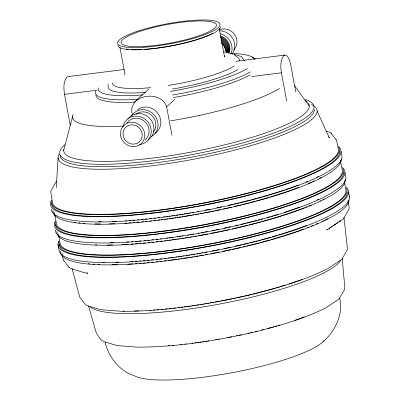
<?xml version="1.0" encoding="UTF-8"?>
<svg xmlns="http://www.w3.org/2000/svg" width="400" height="400" viewBox="0 0 400 400"><rect width="100%" height="100%" fill="white"/><g stroke="black" fill="none" stroke-linecap="round" stroke-linejoin="round"><path stroke-width="0.6" d="M58.105 157.725L56.28 187.58M63.685 150.44L72.495 116.9M108.025 84.3L108.17 86.94A69.405 13.48 -10.6 0 0 145.38 92.41M124.675 75.135L124.875 73.815L119.975 47.64M340.1 220.805L339.495 221.865L340.345 220.93L339.335 221.605M148.77 88.93C142.215 96.155 128.15 102.92 132.54 114.88M171.955 135.275L166.63 106.845L174.735 99.24M322.995 341.785C335.19 331.345 343.51 314.26 339.71 298.05M135.27 101.605C143.95 93.265 162.665 94.1 166.63 106.845M56.94 181.095L55.74 182.36L50.695 191.475L52.315 201.61A145.445 28.25 -10.6 0 0 195.825 204.43A145.445 28.25 -10.6 0 0 338.425 149.975L336.785 141.21L335.99 139.565M328.19 229.06L326.67 230.08L343.525 218.85L349.055 208.925L349.1 207.025L347.94 200.82M329.205 228.385L331.735 226.69M332.75 226.01L337.815 222.625M295.795 92L290.585 64.17C289.82 60.995 289.055 57.32 286.225 55.31L284.875 55.08L283.605 55.765C280.04 60.59 280.645 67.18 281.385 72.805L286.71 101.24M124.245 69.48L67.975 76.615L66.7 77.295C63.135 82.125 63.74 88.715 64.485 94.34L70.26 125.195M236.005 61.275L284.875 55.08M64.485 94.34L97.26 90.185M251.69 76.57L281.385 72.805M223.625 51.955L225.975 52.145M234.185 54.335L241.345 56.55L244.405 60.695M226.705 52.29L232.715 54.095M325.975 131.015L330.695 132.735L336.27 139.935M86.8 272.915L87.955 273.265L85.075 272.855L70.905 268.595L68.705 266.935M311.545 104.51L312.6 105.06A131.67 25.575 -10.6 0 1 196.495 158.695A131.67 25.575 -10.6 0 1 59.16 154.14M233.855 54.565L237.185 57.04A64.63 12.555 -10.6 0 1 239.24 60.92M251.985 56.915L255.355 59.065M62.04 253.59L63.105 259.125L64.02 260.805M328.625 136.99L329.355 137.945L317.12 110.975M224.11 55.92L224.805 56.835L224.335 55.86L219.21 28.47M63.725 260.42L68.99 267.31M331.015 133.055L331.285 133.415M294.35 85.415L309.275 106.115M88.51 305.925L96.02 332.07C97.925 335.78 100.335 340.13 104.355 341.78L117.21 345.58L136.985 347.15C176.02 347.145 214.755 340.935 252.77 332.475C277.535 326.295 302.32 319.475 325.315 308.18L339 299.06L344.59 289.41L344.81 287.165L342.195 258.26M72.015 268.315L79.72 297.155L85.59 304.885L86.925 305.575L100.635 309.655L121.96 311.355C164.59 311.35 206.885 304.565 248.405 295.33C275.445 288.58 302.51 281.13 327.625 268.8L341.83 259.31L347.255 249.865L347.38 248.33L343.96 217.34M105.055 342.245C108.595 357.08 119.55 371.285 134.51 375.8A99.195 19.265 -10.6 0 0 231.29 372.845A99.195 19.265 -10.6 0 0 324.07 340.69M341.01 151.37L341.985 156.58A147.73 28.695 -10.6 0 1 197.145 211.895A147.73 28.695 -10.6 0 1 51.38 209.03M344.945 172.405L345.92 177.615A147.73 28.695 -10.6 0 1 201.08 232.93A147.73 28.695 -10.6 0 1 55.315 230.065M348.62 192.04L349.595 197.25M340.335 160.19L342.36 171.01A145.445 28.25 -10.6 0 1 199.76 225.47A145.445 28.25 -10.6 0 1 56.25 222.645L54.34 212.43M344.27 181.215L346.035 190.64A145.445 28.25 -10.6 0 1 203.435 245.1A145.445 28.25 -10.6 0 1 59.925 242.28L58.38 234.03M52.895 210.37L53.09 211.41A146.48 28.45 -10.6 0 0 197.625 214.255A146.48 28.45 -10.6 0 0 341.245 159.405M56.835 231.405L57.03 232.45A146.48 28.45 -10.6 0 0 204.24 234.8A146.48 28.45 -10.6 0 0 345.065 179.39M60.51 251.04L60.705 252.08A146.48 28.45 -10.6 0 0 205.235 254.92A146.48 28.45 -10.6 0 0 348.855 200.075M58.015 244.49L58.99 249.7A147.73 28.695 -10.6 0 0 207.45 252.07A147.73 28.695 -10.6 0 0 349.48 196.185M220.43 26.745A52.08 10.115 -10.6 0 1 169.37 46.25A52.08 10.115 -10.6 0 1 117.98 45.24M247.48 68.44A79.59 15.46 -10.6 0 1 170.5 91.36M142.76 94.865A79.59 15.46 -10.6 0 1 98.27 87.815M230.535 53.53A79.59 15.46 -10.6 0 1 254.535 59.5M305.255 99.455A129.265 25.105 -10.6 0 1 192.025 154.6A129.265 25.105 -10.6 0 1 64.965 144.65M234.395 65.85A64.63 12.555 -10.6 0 1 168.045 85.48M150.77 87.65A64.63 12.555 -10.6 0 1 112.27 82.885M308.17 103.095A124.845 24.25 -10.6 0 1 192.62 151.795A124.845 24.25 -10.6 0 1 63.755 149.515M304.99 100.51A124.845 24.25 -10.6 0 1 307.335 102.18M338.775 147.215A146.48 28.45 -10.6 0 1 199.03 204.05A146.48 28.45 -10.6 0 1 51.44 200.36M338.385 146.415A147.73 28.695 -10.6 0 1 202.65 205.485A147.73 28.695 -10.6 0 1 51.055 200.85M342.95 168.75A146.48 28.45 -10.6 0 1 201.615 225.335A146.48 28.45 -10.6 0 1 55.38 221.395M342.32 167.45A147.73 28.695 -10.6 0 1 206.585 226.52A147.73 28.695 -10.6 0 1 54.995 221.885M346.39 187.885A146.48 28.45 -10.6 0 1 206.645 244.72A146.48 28.45 -10.6 0 1 59.055 241.025M346.485 187.535A147.73 28.695 -10.6 0 1 208.9 246.41A147.73 28.695 -10.6 0 1 58.665 241.515M314.395 109.49A129.265 25.105 -10.6 0 1 187.66 157.89A129.265 25.105 -10.6 0 1 60.115 155.385M339.785 151.59A146.48 28.45 -10.6 0 1 196.165 206.44A146.48 28.45 -10.6 0 1 51.63 203.6M343.72 172.63A146.48 28.45 -10.6 0 1 200.1 227.475A146.48 28.45 -10.6 0 1 55.565 224.635M347.395 192.26A146.48 28.45 -10.6 0 1 203.775 247.11A146.48 28.45 -10.6 0 1 59.24 244.27M340.665 260.475A129.4 25.135 -10.6 0 1 218.145 304.32A129.4 25.135 -10.6 0 1 90.015 306.895M238.03 69.45A69.405 13.48 -10.6 0 1 172.36 89.035M250.365 71.86A83.01 16.125 -10.6 0 1 172.435 95.03M138.175 99.245A83.01 16.125 -10.6 0 1 95.68 91.095M250.255 74.81A83.01 16.125 -10.6 0 1 173.535 97.535M134.97 102.085A83.01 16.125 -10.6 0 1 95.88 95.18M279.45 88.485A110.005 21.365 -10.6 0 1 170.605 120.815M122.875 126.13A110.005 21.365 -10.6 0 1 73.1 114.43M212.4 33.435A50.56 9.82 -10.6 0 1 156.53 48.17M155.91 48.245A50.56 9.82 -10.6 0 1 144.52 49.34M141.925 49.485A50.56 9.82 -10.6 0 1 131.48 49.515M128.405 49.27A50.56 9.82 -10.6 0 1 126.26 48.98M318.295 176.445A146.48 28.45 -10.6 0 1 316.755 177.195M307.73 181.265A146.48 28.45 -10.6 0 1 305.9 182.03M298.365 185.01A146.48 28.45 -10.6 0 1 285.635 189.56M284.46 189.955A146.48 28.45 -10.6 0 1 269.115 194.78M268.56 194.945A146.48 28.45 -10.6 0 1 263.46 196.425M262.305 196.755A146.48 28.45 -10.6 0 1 257.62 198.055M256.435 198.38A146.48 28.45 -10.6 0 1 251.635 199.66M250.425 199.98A146.48 28.45 -10.6 0 1 245.54 201.23M244.31 201.54A146.48 28.45 -10.6 0 1 240.61 202.455M239.375 202.755A146.48 28.45 -10.6 0 1 237.515 203.2M236.275 203.495A146.48 28.45 -10.6 0 1 234.415 203.935M233.23 204.21A146.48 28.45 -10.6 0 1 228.45 205.305M221.775 206.775A146.48 28.45 -10.6 0 1 216.865 207.815M210.075 209.195A146.48 28.45 -10.6 0 1 205.13 210.16M198.365 211.425A146.48 28.45 -10.6 0 1 197.14 211.65M193.46 212.305A146.48 28.45 -10.6 0 1 192.23 212.52M190.995 212.73A146.48 28.45 -10.6 0 1 189.765 212.94M188.53 213.15A146.48 28.45 -10.6 0 1 186.675 213.46M185.435 213.665A146.48 28.45 -10.6 0 1 184.2 213.865M182.965 214.065A146.48 28.45 -10.6 0 1 181.725 214.265M180.49 214.46A146.48 28.45 -10.6 0 1 179.255 214.655M178.02 214.845A146.48 28.45 -10.6 0 1 176.175 215.125M174.945 215.31A146.48 28.45 -10.6 0 1 173.715 215.49M172.49 215.67A146.48 28.45 -10.6 0 1 171.265 215.85M170.045 216.025A146.48 28.45 -10.6 0 1 168.83 216.195M167.615 216.365A146.48 28.45 -10.6 0 1 165.805 216.61M164.6 216.775A146.48 28.45 -10.6 0 1 163.4 216.935M159.835 217.395A146.48 28.45 -10.6 0 1 157.905 217.64M155.33 217.95A146.48 28.45 -10.6 0 1 154.045 218.105M151.48 218.4A146.48 28.45 -10.6 0 1 149.565 218.615M147.015 218.89A146.48 28.45 -10.6 0 1 145.115 219.09M143.225 219.28A146.48 28.45 -10.6 0 1 141.34 219.465M138.85 219.7A146.48 28.45 -10.6 0 1 137.615 219.81M134.545 220.075A146.48 28.45 -10.6 0 1 132.725 220.225M130.925 220.37A146.48 28.45 -10.6 0 1 129.135 220.505M126.78 220.67A146.48 28.45 -10.6 0 1 125.62 220.75M116.395 221.265A146.48 28.45 -10.6 0 1 112.51 221.42M101.405 221.64A146.48 28.45 -10.6 0 1 98.5 221.63M321.285 177.37A145.445 28.25 -10.6 0 1 319.395 178.35M314.275 180.845A145.445 28.25 -10.6 0 1 312.63 181.6M311.505 182.105A145.445 28.25 -10.6 0 1 308.025 183.625M298.645 187.405A145.445 28.25 -10.6 0 1 269.73 197.11M268.535 197.465A145.445 28.25 -10.6 0 1 256.5 200.875M255.315 201.195A145.445 28.25 -10.6 0 1 250.53 202.46M249.325 202.775A145.445 28.25 -10.6 0 1 242.625 204.465M241.4 204.77A145.445 28.25 -10.6 0 1 234.635 206.39M231.69 207.075A145.445 28.25 -10.6 0 1 223.295 208.95M220.26 209.6A145.445 28.25 -10.6 0 1 215.375 210.625M214.15 210.875A145.445 28.25 -10.6 0 1 211.695 211.37M210.465 211.615A145.445 28.25 -10.6 0 1 203.72 212.92M202.5 213.15A145.445 28.25 -10.6 0 1 200.055 213.605M198.84 213.83A145.445 28.25 -10.6 0 1 197.625 214.05M196.39 214.27A145.445 28.25 -10.6 0 1 195.15 214.49M193.91 214.71A145.445 28.25 -10.6 0 1 192.665 214.925M191.42 215.14A145.445 28.25 -10.6 0 1 184.56 216.285M183.31 216.485A145.445 28.25 -10.6 0 1 182.065 216.685M180.815 216.885A145.445 28.25 -10.6 0 1 177.08 217.46M175.84 217.645A145.445 28.25 -10.6 0 1 174.6 217.83M173.36 218.01A145.445 28.25 -10.6 0 1 171.51 218.28M170.28 218.455A145.445 28.25 -10.6 0 1 169.055 218.625M167.83 218.795A145.445 28.25 -10.6 0 1 166.61 218.965M165.395 219.125A145.445 28.25 -10.6 0 1 164.185 219.29M162.98 219.445A145.445 28.25 -10.6 0 1 161.18 219.68M159.945 219.835A145.445 28.25 -10.6 0 1 158.025 220.075M156.11 220.305A145.445 28.25 -10.6 0 1 153.56 220.605M151.655 220.825A145.445 28.25 -10.6 0 1 149.75 221.035M147.225 221.305A145.445 28.25 -10.6 0 1 145.34 221.5M143.465 221.69A145.445 28.25 -10.6 0 1 141.6 221.87M139.135 222.1A145.445 28.25 -10.6 0 1 136.69 222.315M134.87 222.47A145.445 28.25 -10.6 0 1 133.07 222.615M131.285 222.75A145.445 28.25 -10.6 0 1 128.93 222.925M127.185 223.045A145.445 28.25 -10.6 0 1 124.7 223.205M114.87 223.7A145.445 28.25 -10.6 0 1 109.2 223.88M100.255 223.965A145.445 28.25 -10.6 0 1 94.925 223.885M84.89 223.4A145.445 28.25 -10.6 0 1 83.64 223.3M80.035 222.965A145.445 28.25 -10.6 0 1 78.88 222.835M75.575 222.41A145.445 28.25 -10.6 0 1 74.525 222.25M318.56 199.245A146.48 28.45 -10.6 0 1 316.905 200.005M299.67 207.035A146.48 28.45 -10.6 0 1 284.21 212.365M278.07 214.3A146.48 28.45 -10.6 0 1 273.685 215.63M273.055 215.82A146.48 28.45 -10.6 0 1 271.375 216.31M270.25 216.64A146.48 28.45 -10.6 0 1 266.82 217.625M262.74 218.77A146.48 28.45 -10.6 0 1 260.965 219.255M259.775 219.575A146.48 28.45 -10.6 0 1 257.98 220.06M256.78 220.38A146.48 28.45 -10.6 0 1 247.015 222.88M245.785 223.185A146.48 28.45 -10.6 0 1 240.83 224.385M238.35 224.97A146.48 28.45 -10.6 0 1 235.385 225.66M230.58 226.745A146.48 28.45 -10.6 0 1 228.15 227.28M226.935 227.55A146.48 28.45 -10.6 0 1 223.875 228.205M218.955 229.235A146.48 28.45 -10.6 0 1 216.485 229.74M215.25 229.985A146.48 28.45 -10.6 0 1 212.155 230.6M207.215 231.55A146.48 28.45 -10.6 0 1 204.755 232.01M203.525 232.24A146.48 28.45 -10.6 0 1 201.075 232.685M199.24 233.015A146.48 28.45 -10.6 0 1 198.01 233.23M193.7 233.98A146.48 28.45 -10.6 0 1 192.465 234.185M191.23 234.395A146.48 28.45 -10.6 0 1 189.99 234.6M188.755 234.8A146.48 28.45 -10.6 0 1 187.52 235.005M183.19 235.69A146.48 28.45 -10.6 0 1 181.96 235.88M180.725 236.065A146.48 28.45 -10.6 0 1 179.495 236.255M178.265 236.435A146.48 28.45 -10.6 0 1 177.04 236.615M172.765 237.23A146.48 28.45 -10.6 0 1 171.555 237.4M170.345 237.565A146.48 28.45 -10.6 0 1 169.14 237.73M167.94 237.89A146.48 28.45 -10.6 0 1 166.74 238.05M161.84 238.675A146.48 28.45 -10.6 0 1 160.555 238.83M157.98 239.14A146.48 28.45 -10.6 0 1 156.06 239.365M153.5 239.65A146.48 28.45 -10.6 0 1 151.59 239.86M149.055 240.125A146.48 28.45 -10.6 0 1 147.79 240.255M145.28 240.5A146.48 28.45 -10.6 0 1 144.03 240.62M140.935 240.9A146.48 28.45 -10.6 0 1 139.095 241.06M137.27 241.215A146.48 28.45 -10.6 0 1 135.46 241.36M133.075 241.54A146.48 28.45 -10.6 0 1 131.89 241.625M128.975 241.82A146.48 28.45 -10.6 0 1 126.29 241.99M113.905 242.535A146.48 28.45 -10.6 0 1 110.165 242.625M324.29 198.895A145.445 28.25 -10.6 0 1 322.845 199.635M320.84 200.625A145.445 28.25 -10.6 0 1 319.805 201.13M311.365 204.915A145.445 28.25 -10.6 0 1 308.935 205.925M307.065 206.685A145.445 28.25 -10.6 0 1 305.805 207.185M304.525 207.69A145.445 28.25 -10.6 0 1 302.58 208.44M302.06 208.64A145.445 28.25 -10.6 0 1 270.24 219.155M269.115 219.48A145.445 28.25 -10.6 0 1 262.785 221.265M261.615 221.59A145.445 28.25 -10.6 0 1 249.01 224.895M247.785 225.2A145.445 28.25 -10.6 0 1 239.185 227.28M238.57 227.425A145.445 28.25 -10.6 0 1 232.05 228.92M229.045 229.59A145.445 28.25 -10.6 0 1 220.535 231.405M219.31 231.66A145.445 28.25 -10.6 0 1 210.72 233.37M207.66 233.96A145.445 28.25 -10.6 0 1 198.465 235.635M196.605 235.96A145.445 28.25 -10.6 0 1 195.36 236.175M194.115 236.39A145.445 28.25 -10.6 0 1 192.865 236.6M191.62 236.81A145.445 28.25 -10.6 0 1 190.37 237.015M189.12 237.22A145.445 28.25 -10.6 0 1 187.875 237.425M186.625 237.625A145.445 28.25 -10.6 0 1 184.755 237.92M183.505 238.115A145.445 28.25 -10.6 0 1 182.26 238.305M181.015 238.495A145.445 28.25 -10.6 0 1 179.775 238.68M178.535 238.865A145.445 28.25 -10.6 0 1 177.3 239.045M176.065 239.225A145.445 28.25 -10.6 0 1 171.765 239.83M170.55 240A145.445 28.25 -10.6 0 1 169.335 240.165M168.12 240.325A145.445 28.25 -10.6 0 1 166.915 240.485M165.715 240.64A145.445 28.25 -10.6 0 1 164.52 240.79M162.6 241.03A145.445 28.25 -10.6 0 1 160.045 241.34M158.135 241.57A145.445 28.25 -10.6 0 1 156.225 241.79M153.69 242.07A145.445 28.25 -10.6 0 1 151.795 242.275M149.905 242.47A145.445 28.25 -10.6 0 1 148.025 242.66M145.54 242.905A145.445 28.25 -10.6 0 1 143.07 243.135M141.235 243.295A145.445 28.25 -10.6 0 1 139.41 243.455M137.605 243.6A145.445 28.25 -10.6 0 1 135.22 243.79M133.45 243.92A145.445 28.25 -10.6 0 1 131.125 244.08M127.97 244.28A145.445 28.25 -10.6 0 1 122.04 244.6M112.52 244.93A145.445 28.25 -10.6 0 1 107.095 245M96.77 244.86A145.445 28.25 -10.6 0 1 95.4 244.81M327.965 218.525A145.445 28.25 -10.6 0 1 325.025 220.01M324 220.51A145.445 28.25 -10.6 0 1 321.885 221.515M317.975 223.28A145.445 28.25 -10.6 0 1 316.23 224.04M313.22 225.31A145.445 28.25 -10.6 0 1 311.365 226.065M308.84 227.07A145.445 28.25 -10.6 0 1 307.555 227.575M303.605 229.07A145.445 28.25 -10.6 0 1 276.7 237.97M276.15 238.135A145.445 28.25 -10.6 0 1 271.085 239.605M269.935 239.93A145.445 28.25 -10.6 0 1 260.545 242.5M259.345 242.815A145.445 28.25 -10.6 0 1 246.555 246.035M245.325 246.33A145.445 28.25 -10.6 0 1 242.86 246.915M240.48 247.47A145.445 28.25 -10.6 0 1 232.12 249.355M230.91 249.615A145.445 28.25 -10.6 0 1 222.37 251.42M219.305 252.04A145.445 28.25 -10.6 0 1 210.72 253.705M207.665 254.275A145.445 28.25 -10.6 0 1 205.235 254.72M203.38 255.05A145.445 28.25 -10.6 0 1 199.655 255.705M198.41 255.915A145.445 28.25 -10.6 0 1 196.54 256.235M195.295 256.44A145.445 28.25 -10.6 0 1 194.045 256.65M192.795 256.855A145.445 28.25 -10.6 0 1 191.545 257.055M190.3 257.255A145.445 28.25 -10.6 0 1 189.05 257.455M187.805 257.65A145.445 28.25 -10.6 0 1 183.45 258.315M182.21 258.5A145.445 28.25 -10.6 0 1 180.97 258.68M179.74 258.86A145.445 28.25 -10.6 0 1 178.505 259.035M177.275 259.21A145.445 28.25 -10.6 0 1 170.59 260.115M169.39 260.27A145.445 28.25 -10.6 0 1 168.195 260.425M166.275 260.665A145.445 28.25 -10.6 0 1 164.36 260.9M161.81 261.2A145.445 28.25 -10.6 0 1 159.9 261.42M157.995 261.635A145.445 28.25 -10.6 0 1 156.1 261.84M153.58 262.105A145.445 28.25 -10.6 0 1 151.7 262.295M149.215 262.54A145.445 28.25 -10.6 0 1 147.36 262.71M145.52 262.875A145.445 28.25 -10.6 0 1 143.085 263.085M141.28 263.235A145.445 28.25 -10.6 0 1 139.49 263.375M137.125 263.55A145.445 28.25 -10.6 0 1 135.375 263.675M132.975 263.835A145.445 28.25 -10.6 0 1 127.675 264.14M117.43 264.535A145.445 28.25 -10.6 0 1 111.955 264.625M99.755 264.47A145.445 28.25 -10.6 0 1 98.395 264.415M94.42 264.2A145.445 28.25 -10.6 0 1 93.135 264.115M89.42 263.81A145.445 28.25 -10.6 0 1 88.23 263.695M306.495 225.48A146.48 28.45 -10.6 0 1 278.62 234.885M276.725 235.45A146.48 28.45 -10.6 0 1 272.215 236.77M271.07 237.095A146.48 28.45 -10.6 0 1 261.655 239.69M260.455 240.01A146.48 28.45 -10.6 0 1 258.64 240.49M257.43 240.805A146.48 28.45 -10.6 0 1 255.6 241.275M254.38 241.59A146.48 28.45 -10.6 0 1 249.455 242.82M248.22 243.12A146.48 28.45 -10.6 0 1 243.265 244.315M242.025 244.605A146.48 28.45 -10.6 0 1 235.46 246.11M230.605 247.18A146.48 28.45 -10.6 0 1 223.86 248.615M218.92 249.62A146.48 28.45 -10.6 0 1 212.125 250.95M207.2 251.87A146.48 28.45 -10.6 0 1 204.75 252.32M202.915 252.645A146.48 28.45 -10.6 0 1 201.685 252.865M200.455 253.08A146.48 28.45 -10.6 0 1 199.225 253.295M197.99 253.505A146.48 28.45 -10.6 0 1 196.755 253.715M194.905 254.025A146.48 28.45 -10.6 0 1 193.665 254.23M192.43 254.435A146.48 28.45 -10.6 0 1 191.19 254.635M189.955 254.835A146.48 28.45 -10.6 0 1 188.72 255.03M187.485 255.225A146.48 28.45 -10.6 0 1 186.25 255.42M184.4 255.7A146.48 28.45 -10.6 0 1 183.17 255.885M181.94 256.07A146.48 28.45 -10.6 0 1 180.715 256.25M179.49 256.43A146.48 28.45 -10.6 0 1 178.27 256.605M177.05 256.78A146.48 28.45 -10.6 0 1 175.835 256.95M174.02 257.2A146.48 28.45 -10.6 0 1 172.815 257.365M171.61 257.525A146.48 28.45 -10.6 0 1 170.415 257.68M169.225 257.835A146.48 28.45 -10.6 0 1 168.035 257.99M166.155 258.225A146.48 28.45 -10.6 0 1 164.225 258.465M161.655 258.775A146.48 28.45 -10.6 0 1 159.73 258.995M157.815 259.215A146.48 28.45 -10.6 0 1 155.9 259.425M153.36 259.69A146.48 28.45 -10.6 0 1 151.465 259.885M148.955 260.135A146.48 28.45 -10.6 0 1 147.705 260.255M145.225 260.48A146.48 28.45 -10.6 0 1 143.38 260.645M140.945 260.845A146.48 28.45 -10.6 0 1 139.735 260.945M137.34 261.13A146.48 28.45 -10.6 0 1 135.565 261.255M132.65 261.455A146.48 28.45 -10.6 0 1 130.635 261.58M118.845 262.13A146.48 28.45 -10.6 0 1 115.695 262.22M104.41 262.285A146.48 28.45 -10.6 0 1 102.74 262.255M302.1 279.45A131.285 25.5 -10.6 0 1 288.955 283.965M285.31 285.12A131.285 25.5 -10.6 0 1 279.72 286.825M279.095 287.01A131.285 25.5 -10.6 0 1 275.72 288M274.58 288.325A131.285 25.5 -10.6 0 1 252.95 294.03M251.71 294.33A131.285 25.5 -10.6 0 1 247.99 295.215M247.405 295.35A131.285 25.5 -10.6 0 1 244.45 296.035M243.255 296.305A131.285 25.5 -10.6 0 1 236.625 297.77M235.41 298.03A131.285 25.5 -10.6 0 1 232.965 298.545M231.74 298.8A131.285 25.5 -10.6 0 1 221.305 300.88M220.08 301.11A131.285 25.5 -10.6 0 1 215.19 302.02M213.975 302.235A131.285 25.5 -10.6 0 1 212.76 302.455M211.535 302.67A131.285 25.5 -10.6 0 1 210.315 302.885M209.09 303.095A131.285 25.5 -10.6 0 1 207.25 303.41M206.02 303.615A131.285 25.5 -10.6 0 1 204.79 303.82M203.56 304.02A131.285 25.5 -10.6 0 1 202.33 304.22M201.105 304.42A131.285 25.5 -10.6 0 1 199.875 304.615M198.645 304.805A131.285 25.5 -10.6 0 1 196.805 305.09M195.58 305.275A131.285 25.5 -10.6 0 1 194.36 305.46M193.14 305.64A131.285 25.5 -10.6 0 1 191.925 305.815M190.71 305.99A131.285 25.5 -10.6 0 1 189.5 306.16M188.295 306.33A131.285 25.5 -10.6 0 1 186.49 306.575M185.295 306.74A131.285 25.5 -10.6 0 1 184.105 306.895M182.915 307.05A131.285 25.5 -10.6 0 1 181.15 307.28M179.88 307.44A131.285 25.5 -10.6 0 1 177.98 307.67M175.455 307.97A131.285 25.5 -10.6 0 1 173.56 308.19M171.675 308.4A131.285 25.5 -10.6 0 1 169.17 308.67M167.305 308.865A131.285 25.5 -10.6 0 1 165.445 309.05M162.985 309.285A131.285 25.5 -10.6 0 1 161.16 309.45M158.74 309.66A131.285 25.5 -10.6 0 1 156.95 309.81M155.175 309.95A131.285 25.5 -10.6 0 1 153.415 310.08M151.105 310.24A131.285 25.5 -10.6 0 1 149.965 310.315M138.75 310.885A131.285 25.5 -10.6 0 1 134.325 311.01M124.265 311.055A131.285 25.5 -10.6 0 1 123.155 311.035M304.26 316.93A119.455 23.2 -10.6 0 1 294.745 320.345M279.95 325.03A119.455 23.2 -10.6 0 1 278.25 325.525M277.11 325.855A119.455 23.2 -10.6 0 1 275.375 326.35M274.21 326.68A119.455 23.2 -10.6 0 1 272.445 327.17M271.26 327.5A119.455 23.2 -10.6 0 1 267.655 328.47M263.385 329.585A119.455 23.2 -10.6 0 1 261.54 330.055M257.2 331.135A119.455 23.2 -10.6 0 1 255.33 331.585M252.21 332.325A119.455 23.2 -10.6 0 1 250.44 332.74M249.255 333.01A119.455 23.2 -10.6 0 1 248.065 333.28M241.425 334.745A119.455 23.2 -10.6 0 1 238.98 335.265M237.76 335.52A119.455 23.2 -10.6 0 1 236.53 335.775M231.615 336.765A119.455 23.2 -10.6 0 1 227.315 337.6M219.375 339.05A119.455 23.2 -10.6 0 1 218.15 339.265M216.925 339.48A119.455 23.2 -10.6 0 1 215.695 339.69M208.93 340.8A119.455 23.2 -10.6 0 1 207.7 340.99M206.475 341.185A119.455 23.2 -10.6 0 1 205.245 341.37M203.41 341.645A119.455 23.2 -10.6 0 1 202.19 341.825M200.97 342.005A119.455 23.2 -10.6 0 1 199.76 342.18M198.55 342.35A119.455 23.2 -10.6 0 1 197.34 342.515M196.14 342.68A119.455 23.2 -10.6 0 1 194.945 342.84M193.16 343.075A119.455 23.2 -10.6 0 1 191.98 343.23M186.28 343.925A119.455 23.2 -10.6 0 1 185.01 344.075M181.84 344.425A119.455 23.2 -10.6 0 1 180.58 344.56M173.73 345.23A119.455 23.2 -10.6 0 1 172.505 345.34M169.475 345.595A119.455 23.2 -10.6 0 1 168.28 345.69M220.435 33.805A14.75 13.84 46.8 0 1 231.265 53.265M219.7 30.81A14.75 13.84 46.8 0 1 232.93 38.89A14.75 13.84 46.8 0 1 232.305 53.94M220.26 35.95A12.53 11.76 46.8 0 1 229.24 52.425M221.69 43.265A14.75 13.84 46.8 0 1 226.01 51.36M219.575 29.79A12.53 11.76 46.8 0 1 234.625 34.505A12.53 11.76 46.8 0 1 233.675 49.96M221.21 37.02A12.53 11.76 46.8 0 1 228.66 52.97M220.63 37.565A12.53 11.76 46.8 0 1 228.24 53.025M221.03 38.56A12.53 11.76 46.8 0 1 227.805 53.065M220.93 39.365A12.53 11.76 46.8 0 1 227.44 52.585M221.715 40.805A12.53 11.76 46.8 0 1 226.985 52.085M221.56 41.68A12.53 11.76 46.8 0 1 226.405 52.63M221.805 42.95A12.53 11.76 46.8 0 1 225.795 51.05M127.885 119.055A14.75 13.84 46.8 0 1 149.64 118.24A14.75 13.84 46.8 0 1 148.025 139.99M122.99 126.605A14.75 13.84 46.8 0 1 138.025 116.21A14.75 13.84 46.8 0 1 151.215 130.5A14.75 13.84 46.8 0 1 139.625 144.625M135.84 114.32A12.53 11.76 46.8 0 1 151.835 115.475A12.53 11.76 46.8 0 1 153.785 131.505M131.305 116.245A14.75 13.84 46.8 0 1 153.495 114.185A14.75 13.84 46.8 0 1 151.585 136.485M137.265 109.95A14.75 13.84 46.8 0 1 157.79 113.235A14.75 13.84 46.8 0 1 154.92 133.515M126.94 122.93A12.53 11.76 46.8 0 1 145.04 121.85A12.53 11.76 46.8 0 1 144.88 140.115M143.325 47.295A52.08 10.115 -10.6 0 0 220.02 24.545A52.08 10.115 -10.6 0 0 143.04 29.53A52.08 10.115 -10.6 0 0 143.325 47.295M145.08 46.36A48.485 9.415 -10.6 0 0 216.48 25.18A48.485 9.415 -10.6 0 0 144.82 29.825A48.485 9.415 -10.6 0 0 145.08 46.36M120.71 135.99A12.53 11.76 46.8 0 0 140.54 144.19A12.53 11.76 46.8 0 0 136.625 123.26A12.53 11.76 46.8 0 0 120.71 135.99M123.17 135.675A9.945 9.335 46.8 0 0 138.91 142.185A9.945 9.335 46.8 0 0 135.8 125.575A9.945 9.335 46.8 0 0 123.17 135.675"/></g></svg>
